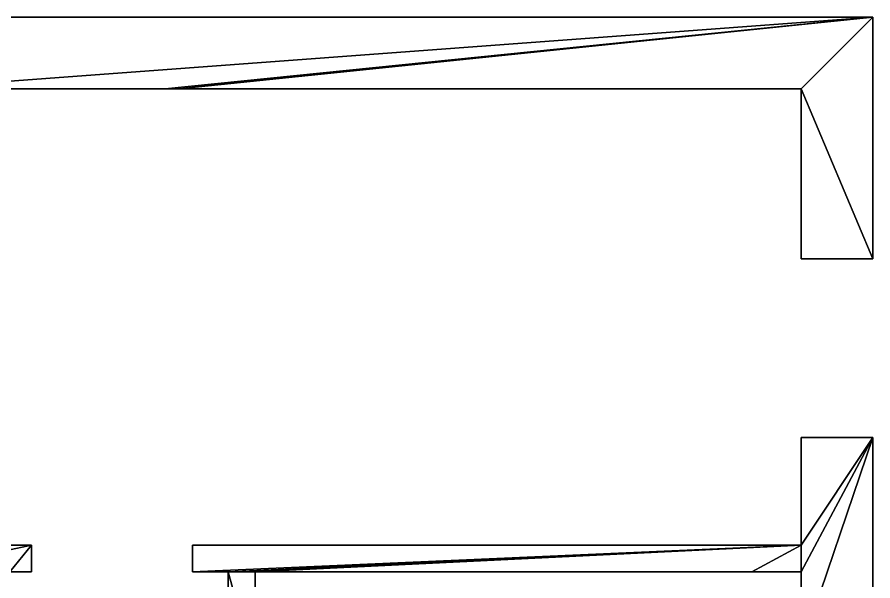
# Model space of a CAD drawing. Header units: millimetres. Extents: x -396 to 23232, y -842 to 31800.
# Drawn here: x 18453 to 23232, y 28649 to 31800 of the extents above; entities that cross this region are included whole.
import ezdxf

# ---------------------------------------------------------------- set-up
doc = ezdxf.new("R2010")
doc.units = ezdxf.units.MM
doc.layers.add('АР_3D_стены', color=8, linetype='Continuous')
doc.layers.add('ВК_3D_К1', color=7, linetype='Continuous', true_color=0xc2410c)

msp = doc.modelspace()

# ---------------------------------------------------------------- meshes
at = {"layer": 'АР_3D_стены'}
mesh = msp.add_polyface(dxfattribs=at)
corners = [(17832.2, 28349.6), (17632.2, 28349.6), (17632.2, 28399.6), (17632.2, 28399.6, 3000), (17632.2, 28349.6, 3000), (17832.2, 28349.6, 3000), (18532.2, 28849.6), (18532.2, 28699.6), (18412.2, 28699.6), (18412.2, 28699.6, 3000), (18532.2, 28699.6, 3000), (18532.2, 28849.6, 3000), (23232.2, 30449.6), (22832.2, 30449.6), (22832.2, 30451.4), (22832.2, 30451.4, 3000), (22832.2, 30449.6, 3000), (23232.2, 30449.6, 3000), (17632.2, 31799.6), (17832.2, 31799.6), (17832.2, 31799.6, 3000), (17632.2, 31799.6, 3000), (17832.2, 28699.6), (17832.2, 28699.6, 3000), (22832.2, 31399.6), (22832.2, 31399.6, 3000), (17832.2, 28849.6), (17832.2, 28849.6, 3000), (23232.2, 31799.6), (23232.2, 31799.6, 3000), (19357, 31399.6), (19357, 31399.6, 3000), (17832.2, 31399.6), (17832.2, 31399.6, 3000), (19279, 31399.6), (19279, 31399.6, 3000), (22832.2, 31799.6), (22832.2, 31799.6, 3000)]
mesh.append_faces([[corners[k] for k in face] for face in [(0, 1, 2), (3, 4, 5), (6, 7, 8), (9, 10, 11), (12, 13, 14), (15, 16, 17), (2, 18, 19), (20, 21, 3), (22, 0, 2), (3, 5, 23), (6, 8, 22), (23, 9, 11), (12, 14, 24), (25, 15, 17), (26, 6, 22), (23, 11, 27), (28, 12, 24), (25, 17, 29), (26, 22, 2), (3, 23, 27), (28, 24, 30), (31, 25, 29), (32, 26, 2), (3, 27, 33), (28, 30, 34), (35, 31, 29), (32, 2, 19), (20, 3, 33), (28, 34, 32), (33, 35, 29), (19, 28, 32), (33, 29, 20), (2, 18, 21, 3), (18, 19, 20, 21), (19, 36, 37, 20), (36, 36, 37, 37), (36, 28, 29, 37), (28, 12, 17, 29), (12, 13, 16, 17), (13, 14, 15, 16), (14, 24, 25, 15), (24, 30, 31, 25), (30, 34, 35, 31), (34, 32, 33, 35), (32, 26, 27, 33), (26, 6, 11, 27), (6, 7, 10, 11), (7, 8, 9, 10), (8, 22, 23, 9), (22, 0, 5, 23), (0, 1, 4, 5), (1, 2, 3, 4)]])
mesh = msp.add_polyface(dxfattribs=at)
corners = [(19782.2, 28149.6), (19632.2, 28149.6), (19632.2, 28453.9), (19632.2, 28453.9, 3000), (19632.2, 28149.6, 3000), (19782.2, 28149.6, 3000), (23232.2, 28199.6), (22832.2, 28199.6), (22832.2, 28269.6), (22832.2, 28269.6, 3000), (22832.2, 28199.6, 3000), (23232.2, 28199.6, 3000), (22832.2, 28849.6), (22832.2, 29449.6), (23232.2, 29449.6), (23232.2, 29449.6, 3000), (22832.2, 29449.6, 3000), (22832.2, 28849.6, 3000), (19432.2, 28699.6), (19432.2, 28849.6), (19432.2, 28849.6, 3000), (19432.2, 28699.6, 3000), (19632.2, 28699.6), (19632.2, 28699.6, 3000), (19782.2, 28699.6), (19782.2, 28699.6, 3000), (22556.9, 28699.6), (22556.9, 28699.6, 3000), (22832.2, 28699.6), (22832.2, 28699.6, 3000), (23232.2, 28699.6), (23232.2, 28699.6, 3000)]
mesh.append_faces([[corners[k] for k in face] for face in [(0, 1, 2), (3, 4, 5), (6, 7, 8), (9, 10, 11), (12, 13, 14), (15, 16, 17), (18, 19, 12), (17, 20, 21), (0, 2, 22), (23, 3, 5), (22, 18, 12), (17, 21, 23), (24, 0, 22), (23, 5, 25), (24, 22, 12), (17, 23, 25), (26, 24, 12), (17, 25, 27), (14, 6, 8), (9, 11, 15), (28, 26, 12), (17, 27, 29), (14, 8, 28), (29, 9, 15), (28, 12, 14), (15, 17, 29), (2, 22, 23, 3), (22, 18, 21, 23), (18, 19, 20, 21), (19, 12, 17, 20), (12, 13, 16, 17), (13, 14, 15, 16), (14, 30, 31, 15), (30, 30, 31, 31), (30, 6, 11, 31), (6, 7, 10, 11), (7, 8, 9, 10), (8, 28, 29, 9), (28, 28, 29, 29), (28, 26, 27, 29), (26, 24, 25, 27), (24, 0, 5, 25), (0, 1, 4, 5), (1, 2, 3, 4)]])
at = {"layer": 'ВК_3D_К1'}
mesh = msp.add_polyface(dxfattribs=at)
corners = [(17491.2, 29834.1, -528.5), (17487.2, 29831.5, -513.8), (19687.2, 26021, -601.8), (19691.1, 26023.7, -616.5), (17476.4, 29825.1, -504.7), (19676.4, 26014.6, -592.7), (17463, 29817.4, -504.7), (19663, 26006.9, -592.7), (17452.1, 29811.3, -513.8), (19652.1, 26000.8, -601.8), (17447.9, 29809.1, -528.5), (19647.8, 25998.7, -616.5), (17451.8, 29811.8, -543.2), (19651.8, 26001.3, -631.2), (17462.6, 29818.2, -552.3), (19662.6, 26007.7, -640.3), (17476, 29825.9, -552.3), (19676, 26015.4, -640.3), (17486.9, 29832, -543.2), (19686.9, 26021.5, -631.2)]
mesh.append_faces([[corners[k] for k in face] for face in [(0, 1, 2, 3), (1, 4, 5, 2), (4, 6, 7, 5), (6, 8, 9, 7), (8, 10, 11, 9), (10, 12, 13, 11), (12, 14, 15, 13), (14, 16, 17, 15), (16, 18, 19, 17), (18, 0, 3, 19), (18, 16, 14, 12), (3, 2, 5, 7)]])

doc.saveas('drawing.dxf')
